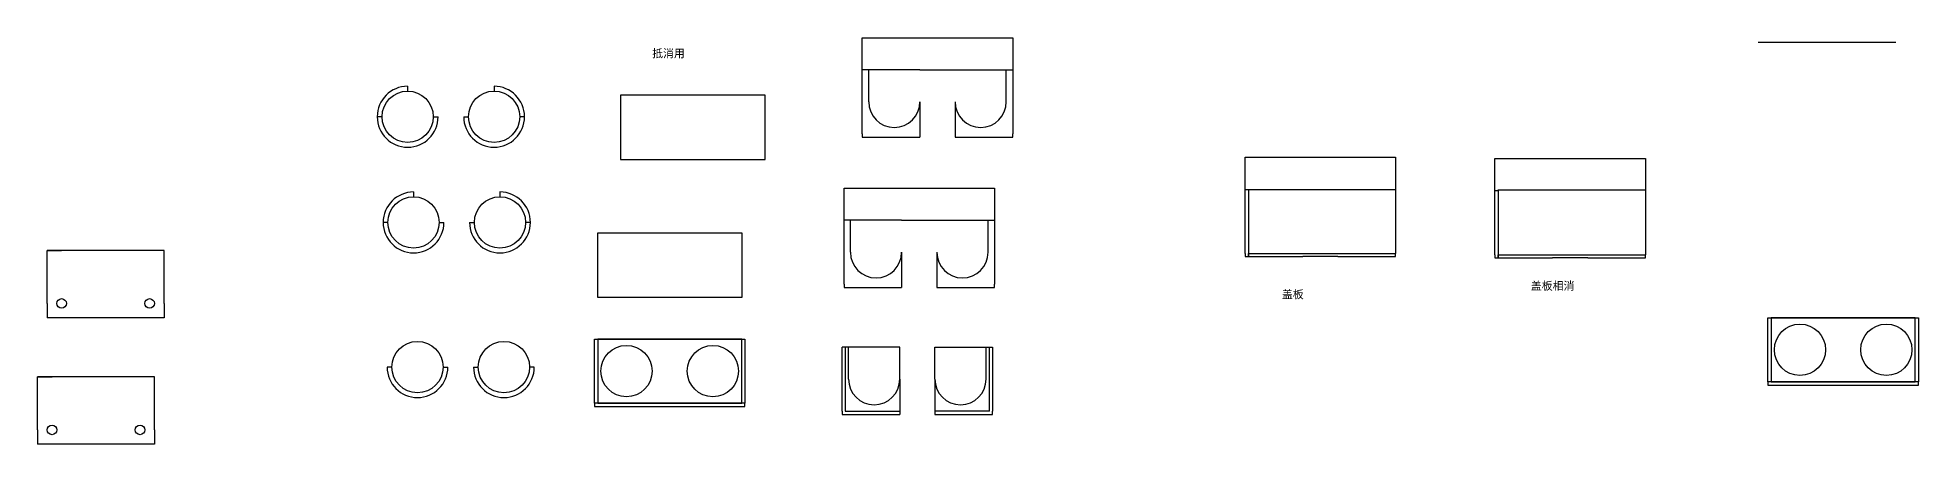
# Model space of a CAD drawing. Header units: millimetres. Extents: x 0 to 2711, y 0 to 315.
# Drawn here: x 0 to 588, y 0 to 127 of the extents above; entities that cross this region are included whole.
import ezdxf

# ---------------------------------------------------------------- set-up
doc = ezdxf.new("R2010")
doc.units = ezdxf.units.MM
doc.styles.get("Standard").update_dxf_attribs({"font": 'arial.ttf'})

msp = doc.modelspace()

# ---------------------------------------------------------------- linework, layer by layer
for p, q in [((258.06, 117.23), (258.06, 127.23)), ((258.06, 127.23), (305.06, 127.23)), ((305.06, 127.23), (305.06, 117.23)), ((537.97, 125.83), (580.97, 125.83)), ((116.04, 112.07), (116.04, 110.57)), ((143.04, 112.07), (143.04, 110.57)), ((258.06, 107.23), (258.06, 117.23)), ((276.06, 117.23), (258.06, 117.23)), ((260.06, 107.23), (260.06, 117.23)), ((276.06, 117.23), (287.06, 117.23)), ((287.06, 117.23), (305.06, 117.23)), ((303.06, 107.23), (303.06, 117.23)), ((305.06, 117.23), (305.06, 97.23)), ((258.06, 97.23), (258.06, 107.23)), ((276.06, 107.23), (276.06, 96.23)), ((287.06, 107.23), (287.06, 96.23)), ((108.04, 102.57), (106.54, 102.57)), ((124.04, 102.57), (125.54, 102.57)), ((133.54, 102.57), (135.04, 102.57)), ((152.54, 102.57), (151.04, 102.57)), ((258.06, 97.23), (258.06, 96.23)), ((258.06, 96.23), (276.06, 96.23)), ((287.06, 96.23), (305.06, 96.23)), ((305.06, 96.23), (305.06, 97.23)), ((377.67, 79.93), (377.67, 89.93)), ((377.67, 89.93), (424.67, 89.93)), ((424.67, 89.93), (424.67, 79.93)), ((455.72, 79.53), (455.72, 89.53)), ((455.72, 89.53), (502.72, 89.53)), ((502.72, 89.53), (502.72, 79.53)), ((117.88, 79.1), (117.88, 77.6)), ((144.88, 79.1), (144.88, 77.6)), ((252.36, 70.32), (252.36, 80.32)), ((252.36, 80.32), (299.36, 80.32)), ((299.36, 80.32), (299.36, 70.32)), ((377.67, 69.93), (377.67, 79.93)), ((377.67, 79.93), (424.67, 79.93)), ((377.67, 79.93), (378.67, 79.93)), ((378.67, 79.93), (378.67, 58.93)), ((424.67, 79.93), (424.67, 59.93)), ((455.72, 69.53), (455.72, 79.53)), ((455.72, 79.53), (456.72, 79.53)), ((456.72, 79.53), (456.72, 79.73)), ((456.72, 79.73), (502.72, 79.73)), ((456.72, 79.53), (456.72, 58.53)), ((502.72, 79.53), (502.72, 59.53)), ((109.88, 69.6), (108.38, 69.6)), ((125.88, 69.6), (127.38, 69.6)), ((135.38, 69.6), (136.88, 69.6)), ((154.38, 69.6), (152.88, 69.6)), ((252.36, 60.32), (252.36, 70.32)), ((270.36, 70.32), (252.36, 70.32)), ((254.36, 60.32), (254.36, 70.32)), ((270.36, 70.32), (281.36, 70.32)), ((281.36, 70.32), (299.36, 70.32)), ((297.36, 60.32), (297.36, 70.32)), ((299.36, 70.32), (299.36, 50.32)), ((377.67, 59.93), (377.67, 69.93)), ((455.72, 59.53), (455.72, 69.53)), ((3.42, 44.34), (3.42, 60.84)), ((3.42, 60.84), (7.92, 60.84)), ((39.92, 60.84), (3.42, 60.84)), ((39.92, 44.34), (39.92, 60.84)), ((252.36, 50.32), (252.36, 60.32)), ((270.36, 60.32), (270.36, 49.32)), ((281.36, 60.32), (281.36, 49.32)), ((377.67, 59.93), (377.67, 58.93)), ((377.67, 58.93), (395.67, 58.93)), ((378.67, 58.93), (378.67, 59.93)), ((378.67, 59.93), (424.67, 59.93)), ((406.67, 58.93), (395.67, 58.93)), ((406.67, 58.93), (424.67, 58.93)), ((424.67, 58.93), (424.67, 59.93)), ((455.72, 59.53), (455.72, 58.53)), ((456.72, 58.53), (456.72, 59.53)), ((456.72, 59.53), (502.72, 59.53)), ((502.72, 58.53), (502.72, 59.53)), ((455.72, 58.53), (473.72, 58.53)), ((484.72, 58.53), (473.72, 58.53)), ((484.72, 58.53), (502.72, 58.53)), ((252.36, 50.32), (252.36, 49.32)), ((252.36, 49.32), (270.36, 49.32)), ((281.36, 49.32), (299.36, 49.32)), ((299.36, 49.32), (299.36, 50.32)), ((3.42, 44.34), (3.42, 39.84)), ((39.92, 44.34), (39.92, 39.84)), ((39.92, 39.84), (3.42, 39.84)), ((541, 29.89), (541, 39.89)), ((541, 39.89), (588, 39.89)), ((587, 39.89), (542, 39.89)), ((542, 39.89), (542, 29.89)), ((587, 29.89), (587, 39.89)), ((588, 39.89), (588, 19.89)), ((174.4, 23.23), (174.4, 33.23)), ((174.4, 33.23), (221.4, 33.23)), ((220.4, 33.23), (175.4, 33.23)), ((175.4, 33.23), (175.4, 23.23)), ((220.4, 23.23), (220.4, 33.23)), ((221.4, 33.23), (221.4, 13.23)), ((251.76, 20.73), (251.76, 30.73)), ((269.76, 30.73), (251.76, 30.73)), ((252.76, 30.73), (252.76, 20.73)), ((253.76, 20.73), (253.76, 30.73)), ((269.76, 20.73), (269.76, 30.73)), ((280.76, 20.73), (280.76, 30.73)), ((280.76, 30.73), (298.76, 30.73)), ((296.76, 20.73), (296.76, 30.73)), ((297.76, 20.73), (297.76, 30.73)), ((298.76, 30.73), (298.76, 10.73)), ((541, 19.89), (541, 29.89)), ((542, 29.89), (542, 19.89)), ((587, 19.89), (587, 29.89)), ((111.11, 24.49), (109.61, 24.49)), ((127.11, 24.49), (128.61, 24.49)), ((136.61, 24.49), (138.11, 24.49)), ((155.61, 24.49), (154.11, 24.49)), ((0.43, 4.9), (0.43, 21.4)), ((0.43, 21.4), (4.93, 21.4)), ((36.93, 21.4), (0.43, 21.4)), ((36.93, 4.9), (36.93, 21.4)), ((174.4, 13.23), (174.4, 23.23)), ((175.4, 23.23), (175.4, 13.23)), ((220.4, 13.23), (220.4, 23.23)), ((251.76, 10.73), (251.76, 20.73)), ((252.76, 20.73), (252.76, 10.73)), ((269.76, 20.73), (269.76, 9.73)), ((280.76, 20.73), (280.76, 9.73)), ((297.76, 10.73), (297.76, 20.73)), ((588, 19.89), (541, 19.89)), ((541, 19.89), (541, 18.89)), ((541, 18.89), (588, 18.89)), ((542, 19.89), (582, 19.89)), ((582, 19.89), (587, 19.89)), ((588, 18.89), (588, 19.89)), ((221.4, 13.23), (174.4, 13.23)), ((174.4, 13.23), (174.4, 12.23)), ((174.4, 12.23), (221.4, 12.23)), ((175.4, 13.23), (215.4, 13.23)), ((215.4, 13.23), (220.4, 13.23)), ((221.4, 12.23), (221.4, 13.23)), ((251.76, 10.73), (251.76, 9.73)), ((251.76, 9.73), (269.76, 9.73)), ((252.76, 10.73), (269.76, 10.73)), ((297.76, 10.73), (280.76, 10.73)), ((280.76, 9.73), (298.76, 9.73)), ((298.76, 9.73), (298.76, 10.73)), ((0.43, 4.9), (0.43, 0.4)), ((36.93, 0.4), (0.43, 0.4)), ((36.93, 4.9), (36.93, 0.4))]:
    msp.add_line(p, q)
for points in [[(182.55, 89.26), (227.75, 89.26), (227.75, 109.26), (182.55, 109.26)], [(175.3, 46.27), (220.5, 46.27), (220.5, 66.27), (175.3, 66.27)]]:
    msp.add_lwpolyline(points, close=True)
for centre, radius in [((116.04, 102.57), 8), ((143.04, 102.57), 8), ((117.88, 69.6), 8), ((144.88, 69.6), 8), ((7.92, 44.34), 1.5), ((35.42, 44.34), 1.5), ((551, 29.89), 8), ((578, 29.89), 8), ((119.11, 24.49), 8), ((146.11, 24.49), 8), ((184.4, 23.23), 8), ((211.4, 23.23), 8), ((4.93, 4.9), 1.5), ((32.43, 4.9), 1.5)]:
    msp.add_circle(centre, radius)
for centre, radius, start, end in [((116.04, 102.57), 9.5, 90, 180), ((143.04, 102.57), 9.5, 0, 90), ((268.06, 107.23), 8, 180, 0), ((295.06, 107.23), 8, 180, 0), ((116.04, 102.57), 9.5, 180, 0), ((143.04, 102.57), 9.5, 180, 0), ((117.88, 69.6), 9.5, 90, 180), ((144.88, 69.6), 9.5, 0, 90), ((117.88, 69.6), 9.5, 180, 0), ((144.88, 69.6), 9.5, 180, 0), ((262.36, 60.32), 8, 180, 0), ((289.36, 60.32), 8, 180, 0), ((119.11, 24.49), 9.5, 180, 0), ((146.11, 24.49), 9.5, 180, 0), ((261.76, 20.73), 8, 180, 0), ((288.76, 20.73), 8, 180, 0)]:
    msp.add_arc(centre, radius, start, end)

# ---------------------------------------------------------------- texts
at = {"char_height": 2.5, "attachment_point": 1}
for s, width, insert in [('{\\fSimSun|b0|i0|c134|p2;抵消用}', 19.7621, (192.41, 123.57)), ('{\\fSimSun|b0|i0|c134|p2;盖板}', 27.0175, (389.15, 48.4)), ('{\\fSimSun|b0|i0|c134|p2;盖板相消}', 32.4418, (466.91, 51.06))]:
    msp.add_mtext_dynamic_manual_height_columns(s, width=width, gutter_width=12.5, heights=[0], dxfattribs=dict(at, insert=insert))

doc.saveas('drawing.dxf')
